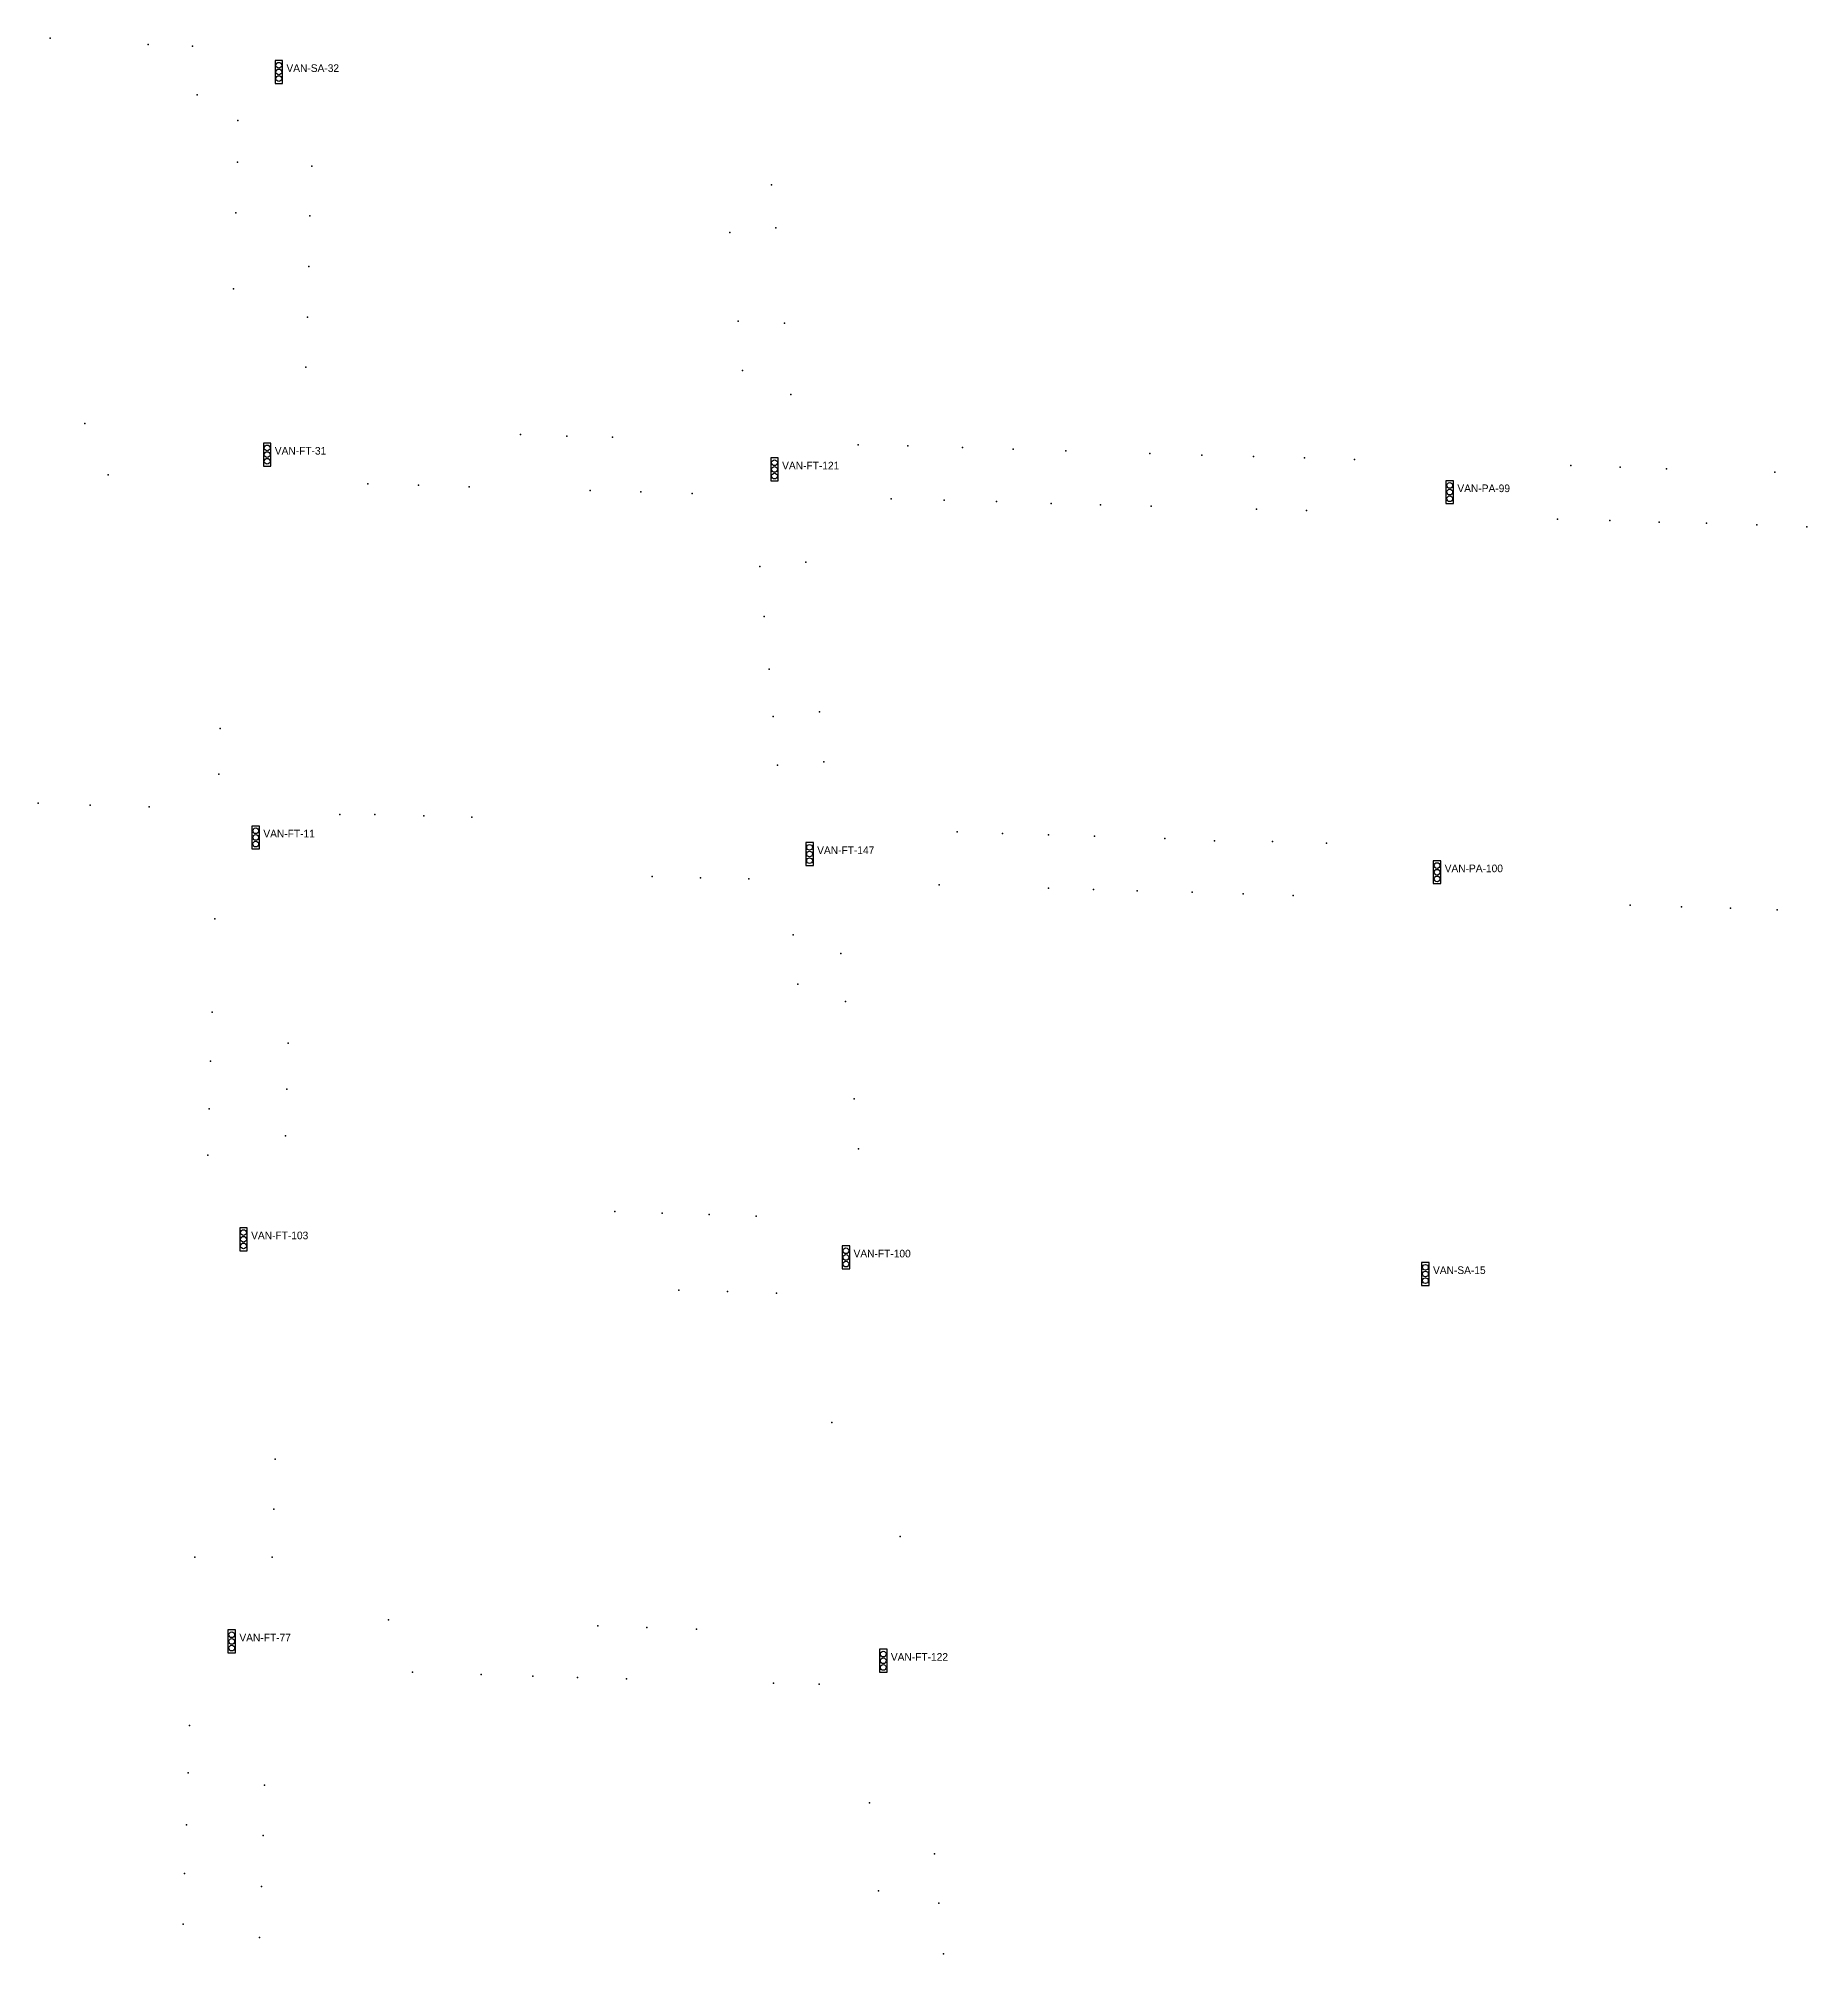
# Model space of a CAD drawing. Header units: inches. Extents: x 486474 to 494239, y 5455982 to 5460069.
# Drawn here: x 492699 to 493163, y 5458548 to 5459051 of the extents above; entities that cross this region are included whole.
import ezdxf

# ---------------------------------------------------------------- set-up
doc = ezdxf.new("R2010")
doc.units = ezdxf.units.IN
doc.header["$MEASUREMENT"] = 0
doc.layers.add('Parking Meters', color=10, linetype='Continuous')
doc.layers.add('Traffic Signals', color=10, linetype='Continuous')

msp = doc.modelspace()

# ---------------------------------------------------------------- linework, layer by layer
at = {"layer": 'Parking Meters', "color": 7}
for p in [(492701.8, 5459051.49), (492701.8, 5459051.49), (492727.55, 5459049.84), (492739.15, 5459049.4), (492739.15, 5459049.4), (492740.42, 5459036.68), (492751.06, 5459029.88), (492751.03, 5459018.93), (492751.03, 5459018.93), (492770.51, 5459017.87), (492770.51, 5459017.87), (492891.22, 5459012.96), (492750.57, 5459005.61), (492770.02, 5459004.83), (492770.02, 5459004.83), (492880.31, 5459000.48), (492880.31, 5459000.48), (492892.39, 5459001.68), (492892.39, 5459001.68), (492769.71, 5458991.58), (492769.71, 5458991.58), (492749.93, 5458985.68), (492749.93, 5458985.68), (492769.34, 5458978.24), (492769.34, 5458978.24), (492882.45, 5458977.17), (492882.45, 5458977.17), (492894.64, 5458976.68), (492894.64, 5458976.68), (492768.97, 5458965.12), (492768.97, 5458965.12), (492883.62, 5458964.26), (492883.62, 5458964.26), (492896.3, 5458957.96), (492710.93, 5458950.33), (492825.33, 5458947.43), (492825.33, 5458947.43), (492837.45, 5458947.03), (492837.45, 5458947.03), (492849.43, 5458946.7), (492849.43, 5458946.7), (492913.99, 5458944.73), (492913.99, 5458944.73), (492927, 5458944.43), (492927, 5458944.43), (492941.41, 5458944), (492941.41, 5458944), (492954.69, 5458943.54), (492954.69, 5458943.54), (492968.47, 5458943.18), (492968.47, 5458943.18), (492990.57, 5458942.47), (493004.18, 5458942), (493004.18, 5458942), (493017.77, 5458941.66), (493017.77, 5458941.66), (493031.14, 5458941.26), (493031.14, 5458941.26), (493044.29, 5458940.86), (493044.29, 5458940.86), (492717.07, 5458936.84), (492717.07, 5458936.84), (493101.12, 5458939.25), (493101.12, 5458939.25), (493114.09, 5458938.83), (493114.09, 5458938.83), (493126.26, 5458938.44), (493126.26, 5458938.44), (493154.66, 5458937.58), (493154.66, 5458937.58), (492785.2, 5458934.47), (492785.2, 5458934.47), (492798.54, 5458934.08), (492798.54, 5458934.08), (492811.83, 5458933.68), (492811.83, 5458933.68), (492843.64, 5458932.72), (492843.64, 5458932.72), (492856.89, 5458932.35), (492856.89, 5458932.35), (492870.42, 5458931.96), (492870.42, 5458931.96), (492922.65, 5458930.51), (492936.59, 5458930.15), (492936.59, 5458930.15), (492950.34, 5458929.83), (492950.34, 5458929.83), (492964.66, 5458929.33), (492964.66, 5458929.33), (492977.61, 5458928.93), (492977.61, 5458928.93), (492990.92, 5458928.63), (492990.92, 5458928.63), (493018.58, 5458927.78), (493018.58, 5458927.78), (493031.7, 5458927.44), (493031.7, 5458927.44), (493097.62, 5458925.21), (493097.62, 5458925.21), (493111.31, 5458924.85), (493111.31, 5458924.85), (493124.29, 5458924.44), (493124.29, 5458924.44), (493136.7, 5458924.16), (493136.7, 5458924.16), (493149.99, 5458923.69), (493149.99, 5458923.69), (493163.04, 5458923.22), (493163.04, 5458923.22), (492888.12, 5458912.8), (492888.12, 5458912.8), (492900.21, 5458913.86), (492900.21, 5458913.86), (492889.32, 5458899.67), (492889.32, 5458899.67), (492890.65, 5458885.82), (492890.65, 5458885.82), (492903.82, 5458874.6), (492903.82, 5458874.6), (492746.48, 5458870.18), (492746.48, 5458870.18), (492891.65, 5458873.34), (492891.65, 5458873.34), (492892.82, 5458860.6), (492892.82, 5458860.6), (492904.99, 5458861.47), (492904.99, 5458861.47), (492746.11, 5458858.2), (492698.7, 5458850.56), (492712.31, 5458850.1), (492712.31, 5458850.1), (492727.81, 5458849.67), (492727.81, 5458849.67), (492777.83, 5458847.63), (492787.06, 5458847.67), (492787.06, 5458847.67), (492799.96, 5458847.28), (492799.96, 5458847.28), (492812.54, 5458846.92), (492939.99, 5458843.05), (492939.99, 5458843.05), (492951.92, 5458842.64), (492951.92, 5458842.64), (492963.94, 5458842.29), (492963.94, 5458842.29), (492976.02, 5458841.92), (492976.02, 5458841.92), (492994.53, 5458841.3), (492994.53, 5458841.3), (493007.54, 5458840.71), (493007.54, 5458840.71), (493022.78, 5458840.5), (493022.78, 5458840.5), (493036.91, 5458840.06), (493036.91, 5458840.06), (492859.86, 5458831.36), (492859.86, 5458831.36), (492872.62, 5458831), (492872.62, 5458831), (492885.25, 5458830.7), (492935.22, 5458829.16), (492935.22, 5458829.16), (492963.98, 5458828.29), (492963.98, 5458828.29), (492975.73, 5458827.96), (492975.73, 5458827.96), (492987.26, 5458827.55), (492987.26, 5458827.55), (493001.67, 5458827.21), (493001.67, 5458827.21), (493015.08, 5458826.75), (493015.08, 5458826.75), (493028.17, 5458826.34), (493028.17, 5458826.34), (492745.07, 5458820.25), (492745.07, 5458820.25), (493116.69, 5458823.77), (493116.69, 5458823.77), (493130.17, 5458823.35), (493130.17, 5458823.35), (493143, 5458823.02), (493143, 5458823.02), (493155.27, 5458822.55), (493155.27, 5458822.55), (492896.91, 5458816.02), (492896.91, 5458816.02), (492909.45, 5458811.14), (492898.11, 5458803.1), (492744.37, 5458795.69), (492744.37, 5458795.69), (492910.62, 5458798.47), (492910.62, 5458798.47), (492764.3, 5458787.54), (492743.89, 5458782.85), (492743.89, 5458782.85), (492763.93, 5458775.51), (492763.93, 5458775.51), (492743.58, 5458770.33), (492743.58, 5458770.33), (492912.89, 5458772.93), (492912.89, 5458772.93), (492763.59, 5458763.19), (492763.59, 5458763.19), (492914.04, 5458759.78), (492914.04, 5458759.78), (492743.21, 5458758.13), (492850.12, 5458743.36), (492862.47, 5458742.95), (492862.47, 5458742.95), (492874.83, 5458742.59), (492874.83, 5458742.59), (492887.16, 5458742.15), (492887.16, 5458742.15), (492866.93, 5458722.73), (492866.93, 5458722.73), (492879.7, 5458722.31), (492879.7, 5458722.31), (492892.54, 5458721.88), (492907.1, 5458687.98), (492907.1, 5458687.98), (492760.87, 5458678.32), (492760.87, 5458678.32), (492760.53, 5458665.14), (492760.53, 5458665.14), (492924.97, 5458657.97), (492739.77, 5458652.58), (492739.77, 5458652.58), (492760.09, 5458652.55), (492760.09, 5458652.55), (492790.66, 5458636.13), (492790.66, 5458636.13), (492845.61, 5458634.5), (492845.61, 5458634.5), (492858.52, 5458634.11), (492858.52, 5458634.11), (492871.49, 5458633.69), (492871.49, 5458633.69), (492796.98, 5458622.37), (492814.98, 5458621.75), (492814.98, 5458621.75), (492828.56, 5458621.29), (492828.56, 5458621.29), (492840.26, 5458621.01), (492840.26, 5458621.01), (492853.18, 5458620.6), (492853.18, 5458620.6), (492891.74, 5458619.5), (492891.74, 5458619.5), (492903.75, 5458619.18), (492738.4, 5458608.33), (492738.4, 5458608.33), (492738.04, 5458595.9), (492738.04, 5458595.9), (492758.11, 5458592.71), (492916.96, 5458588.01), (492916.96, 5458588.01), (492737.65, 5458582.31), (492737.65, 5458582.31), (492757.71, 5458579.47), (492757.71, 5458579.47), (492934.01, 5458574.66), (492737.09, 5458569.49), (492737.09, 5458569.49), (492757.31, 5458566.06), (492757.31, 5458566.06), (492919.33, 5458564.96), (492919.33, 5458564.96), (492935.19, 5458561.73), (492935.19, 5458561.73), (492736.76, 5458556.15), (492736.76, 5458556.15), (492756.82, 5458552.66), (492756.82, 5458552.66), (492936.4, 5458548.43), (492936.4, 5458548.43)]:
    msp.add_point(p, dxfattribs=at)
at = {"layer": 'Traffic Signals', "color": 1}
for points in [[(492760.85, 5459039.66), (492762.85, 5459039.66), (492762.85, 5459045.66), (492760.85, 5459045.66)], [(492757.79, 5458939.15), (492759.79, 5458939.15), (492759.79, 5458945.15), (492757.79, 5458945.15)], [(492891.01, 5458935.27), (492893.01, 5458935.27), (492893.01, 5458941.27), (492891.01, 5458941.27)], [(493068.32, 5458929.3), (493070.32, 5458929.3), (493070.32, 5458935.3), (493068.32, 5458935.3)], [(492754.79, 5458838.6), (492756.79, 5458838.6), (492756.79, 5458844.6), (492754.79, 5458844.6)], [(492900.21, 5458834.25), (492902.21, 5458834.25), (492902.21, 5458840.25), (492900.21, 5458840.25)], [(493064.98, 5458829.47), (493066.98, 5458829.47), (493066.98, 5458835.47), (493064.98, 5458835.47)], [(492751.58, 5458733.07), (492753.58, 5458733.07), (492753.58, 5458739.07), (492751.58, 5458739.07)], [(492909.77, 5458728.31), (492911.77, 5458728.31), (492911.77, 5458734.31), (492909.77, 5458734.31)], [(493061.92, 5458723.94), (493063.92, 5458723.94), (493063.92, 5458729.94), (493061.92, 5458729.94)], [(492748.5, 5458627.45), (492750.5, 5458627.45), (492750.5, 5458633.45), (492748.5, 5458633.45)], [(492919.56, 5458622.37), (492921.56, 5458622.37), (492921.56, 5458628.37), (492919.56, 5458628.37)]]:
    msp.add_lwpolyline(points, close=True, dxfattribs=at)
for centre in [(492761.85, 5459044.41), (492761.85, 5459042.66), (492761.85, 5459040.91), (492758.79, 5458943.9), (492758.79, 5458942.15), (492758.79, 5458940.4), (492892.01, 5458940.02), (492892.01, 5458938.27), (492892.01, 5458936.52), (493069.32, 5458934.05), (493069.32, 5458932.3), (493069.32, 5458930.55), (492755.79, 5458843.35), (492755.79, 5458841.6), (492755.79, 5458839.85), (492901.21, 5458839), (492901.21, 5458837.25), (492901.21, 5458835.5), (493065.98, 5458834.22), (493065.98, 5458832.47), (493065.98, 5458830.72), (492752.58, 5458737.82), (492752.58, 5458736.07), (492752.58, 5458734.32), (492910.77, 5458733.06), (492910.77, 5458731.31), (492910.77, 5458729.56), (493062.92, 5458728.69), (493062.92, 5458726.94), (493062.92, 5458725.19), (492749.5, 5458632.2), (492749.5, 5458630.45), (492749.5, 5458628.7), (492920.56, 5458627.12), (492920.56, 5458625.37), (492920.56, 5458623.62)]:
    msp.add_circle(centre, 0.75, dxfattribs=at)

# ---------------------------------------------------------------- texts
for s, p in [('VAN-SA-32', (492763.85, 5459042.66)), ('VAN-FT-31', (492760.79, 5458942.15)), ('VAN-FT-121', (492894.01, 5458938.27)), ('VAN-PA-99', (493071.32, 5458932.3)), ('VAN-FT-11', (492757.79, 5458841.6)), ('VAN-FT-147', (492903.21, 5458837.25)), ('VAN-PA-100', (493067.98, 5458832.47)), ('VAN-FT-103', (492754.58, 5458736.07)), ('VAN-FT-100', (492912.77, 5458731.31)), ('VAN-SA-15', (493064.92, 5458726.94)), ('VAN-FT-77', (492751.5, 5458630.45)), ('VAN-FT-122', (492922.56, 5458625.37))]:
    msp.add_text(s, height=2, dxfattribs=at).set_placement(p)

doc.saveas('drawing.dxf')
